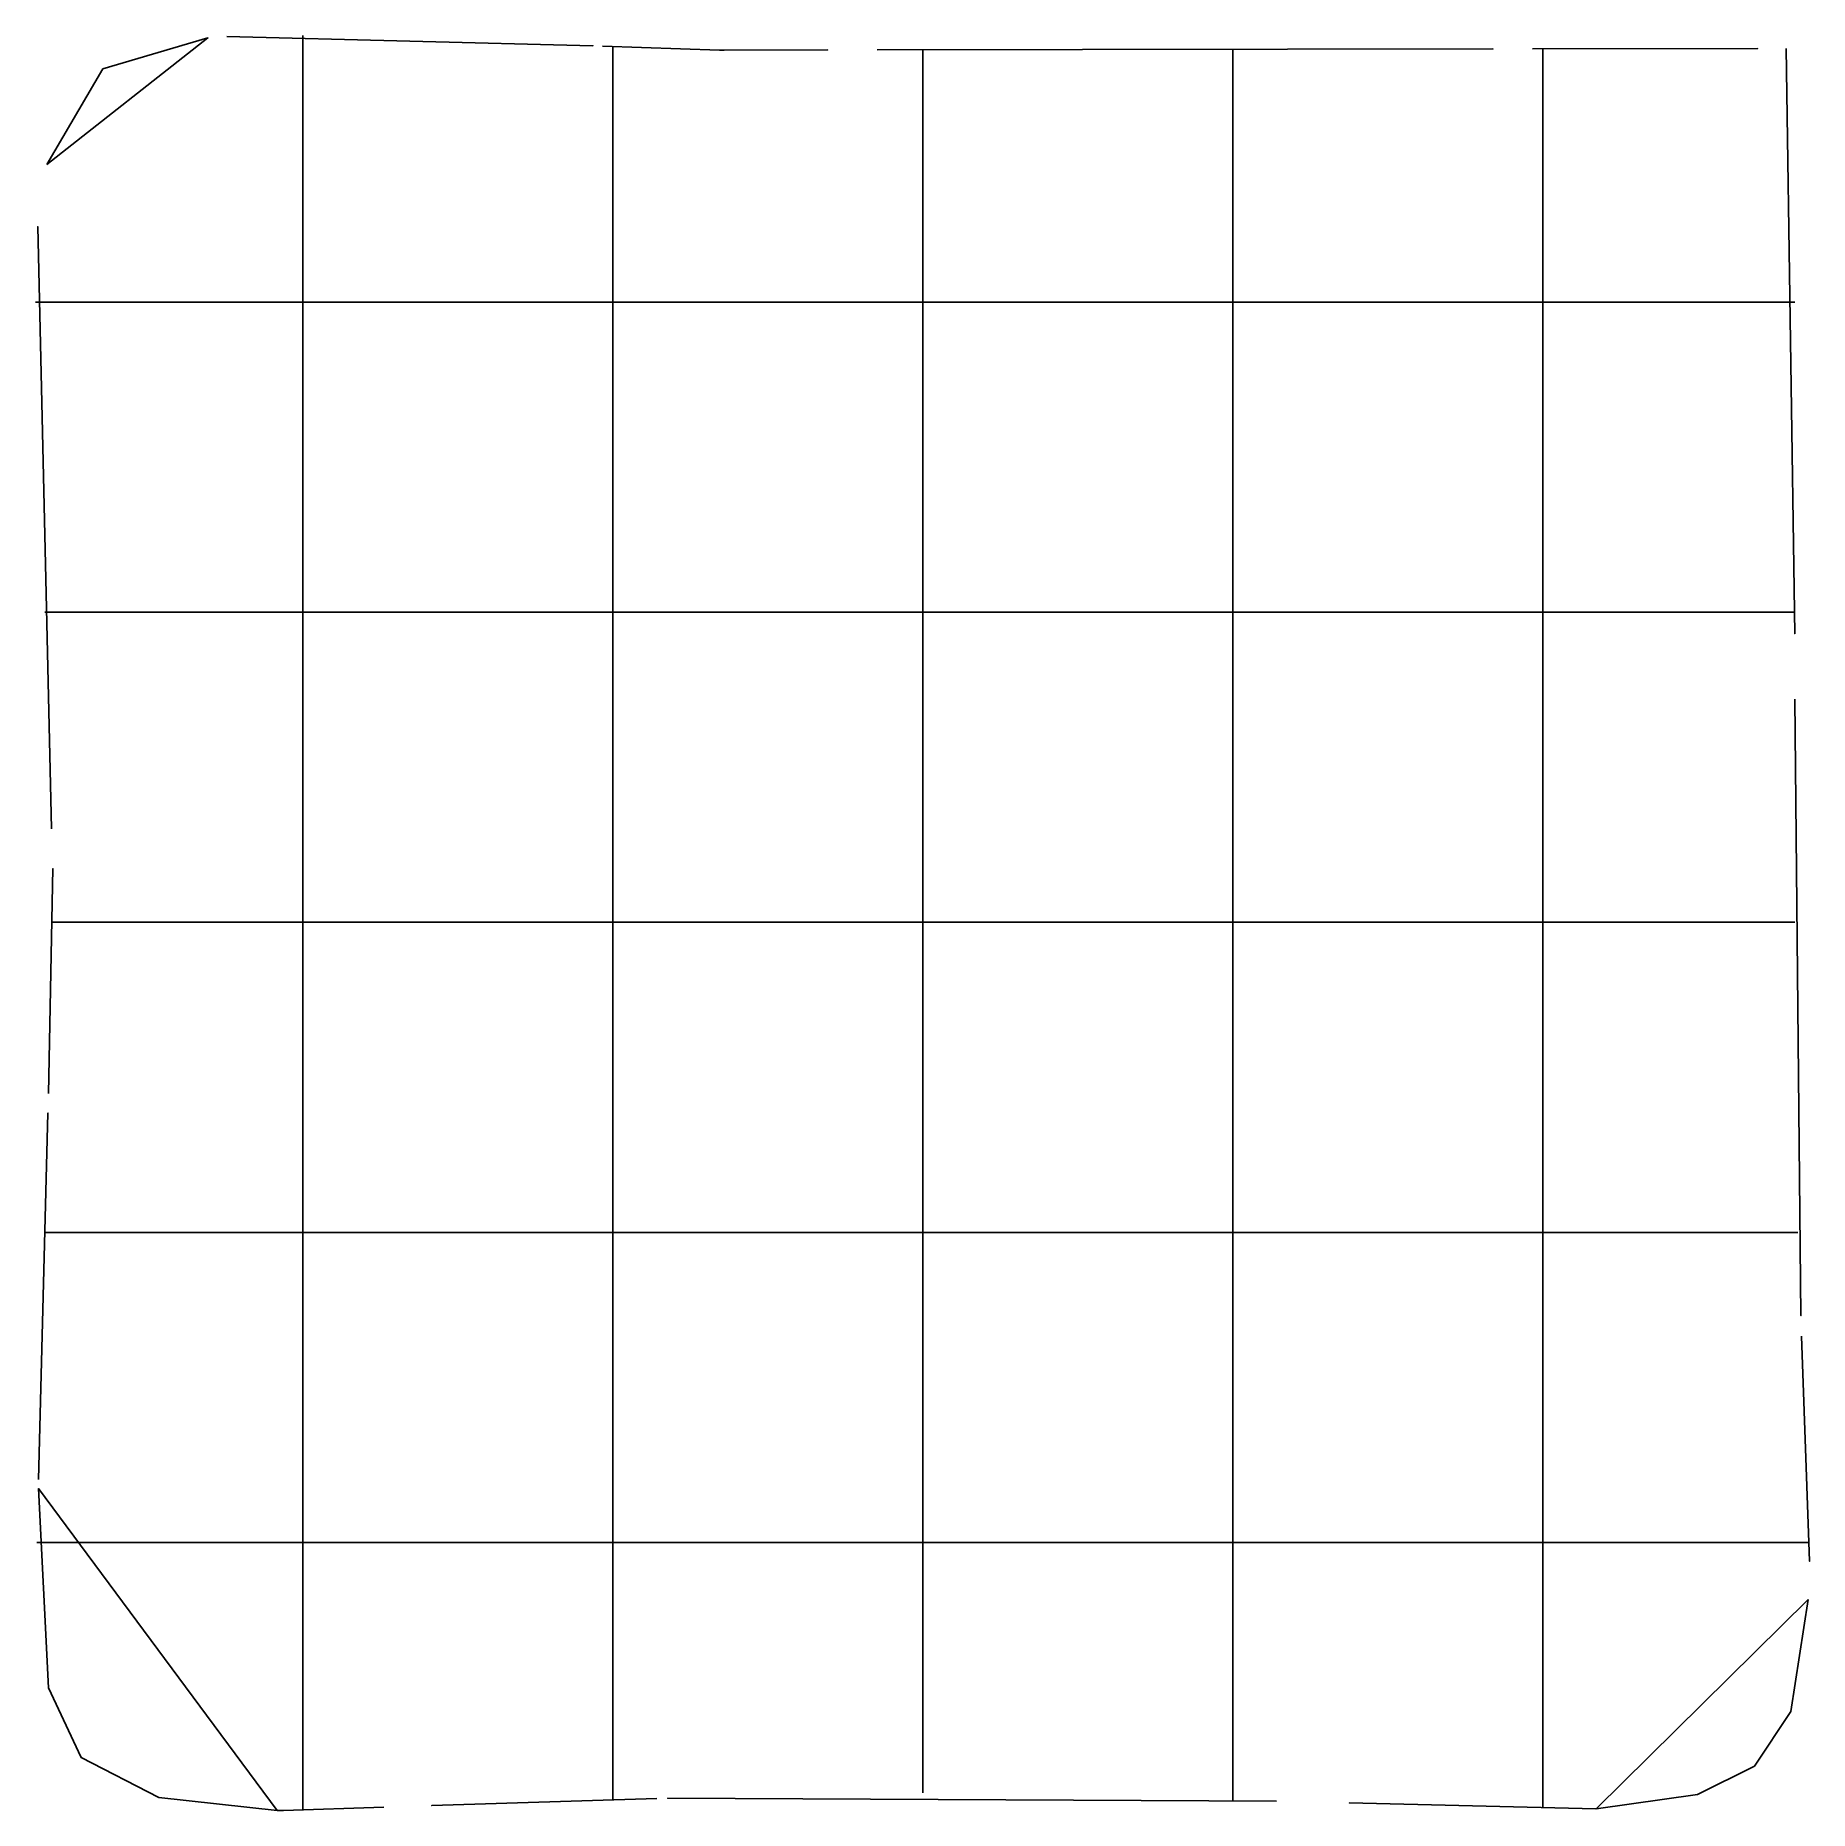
# Model space of a CAD drawing. Header units: metres. Extents: x 0.4 to 14.7, y 0.4 to 14.7.
import ezdxf

# ---------------------------------------------------------------- set-up
doc = ezdxf.new("R2010")
doc.units = ezdxf.units.M

msp = doc.modelspace()

# ---------------------------------------------------------------- linework, layer by layer
for p, q in [((2.593, 14.697), (2.593, 14.742)), ((2.593, 13.355), (2.593, 14.697)), ((5.093, 14.613), (5.093, 14.655)), ((5.093, 13.426), (5.093, 14.613)), ((7.593, 13.736), (7.593, 14.628)), ((10.093, 14.59), (10.093, 14.631)), ((12.593, 14.594), (12.593, 14.635)), ((10.093, 13.424), (10.093, 14.59)), ((12.593, 13.367), (12.593, 14.594)), ((7.593, 13.627), (7.593, 13.736)), ((7.593, 13.481), (7.593, 13.627)), ((7.593, 13.194), (7.593, 13.481)), ((2.593, 13.069), (2.593, 13.355)), ((5.093, 13.139), (5.093, 13.426)), ((10.093, 13.136), (10.093, 13.424)), ((12.593, 13.079), (12.593, 13.367)), ((7.593, 13.141), (7.593, 13.194)), ((2.593, 13.045), (2.593, 13.069)), ((2.593, 13), (2.593, 13.045)), ((5.093, 13.122), (5.093, 13.139)), ((5.093, 13.076), (5.093, 13.122)), ((5.093, 11.625), (5.093, 13.076)), ((7.593, 13.139), (7.593, 13.141)), ((7.593, 13.138), (7.593, 13.139)), ((7.593, 13.135), (7.593, 13.138)), ((7.593, 13.134), (7.593, 13.135)), ((7.593, 13.132), (7.593, 13.134)), ((7.593, 13.13), (7.593, 13.132)), ((7.593, 13.129), (7.593, 13.13)), ((7.593, 13.127), (7.593, 13.129)), ((7.593, 13.122), (7.593, 13.127)), ((7.593, 13.118), (7.593, 13.122)), ((7.593, 11.732), (7.593, 13.118)), ((10.093, 13.121), (10.093, 13.136)), ((10.093, 13.075), (10.093, 13.121)), ((10.093, 11.624), (10.093, 13.075)), ((12.593, 13.063), (12.593, 13.079)), ((12.593, 13.017), (12.593, 13.063)), ((2.593, 11.548), (2.593, 13)), ((12.593, 11.566), (12.593, 13.017)), ((0.438, 12.592), (0.483, 12.592)), ((0.438, 12.592), (0.483, 12.592)), ((0.483, 12.592), (1.713, 12.592)), ((1.713, 12.592), (1.999, 12.592)), ((1.999, 12.592), (2.059, 12.592)), ((2.059, 12.592), (2.06, 12.592)), ((2.06, 12.592), (2.062, 12.592)), ((2.062, 12.592), (2.063, 12.592)), ((2.063, 12.592), (2.064, 12.592)), ((2.064, 12.592), (2.065, 12.592)), ((2.065, 12.592), (2.067, 12.592)), ((2.067, 12.592), (2.068, 12.592)), ((2.068, 12.592), (2.069, 12.592)), ((2.069, 12.592), (3.47, 12.592)), ((3.47, 12.592), (3.542, 12.592)), ((3.542, 12.592), (3.827, 12.592)), ((3.827, 12.592), (5.252, 12.592)), ((5.252, 12.592), (5.296, 12.592)), ((5.296, 12.592), (5.341, 12.592)), ((5.341, 12.592), (5.632, 12.592)), ((5.632, 12.592), (5.662, 12.592)), ((5.662, 12.592), (5.67, 12.592)), ((5.67, 12.592), (7.087, 12.592)), ((7.087, 12.592), (7.118, 12.592)), ((7.118, 12.592), (7.409, 12.592)), ((7.409, 12.592), (7.454, 12.592)), ((7.454, 12.592), (7.496, 12.592)), ((7.496, 12.592), (8.922, 12.592)), ((8.922, 12.592), (9.207, 12.592)), ((9.207, 12.592), (9.278, 12.592)), ((9.278, 12.592), (9.279, 12.592)), ((9.279, 12.592), (9.283, 12.592)), ((9.283, 12.592), (10.669, 12.592)), ((10.669, 12.592), (10.67, 12.592)), ((10.67, 12.592), (10.673, 12.592)), ((10.673, 12.592), (10.676, 12.592)), ((10.676, 12.592), (10.679, 12.592)), ((10.679, 12.592), (10.681, 12.592)), ((10.681, 12.592), (10.682, 12.592)), ((10.682, 12.592), (10.684, 12.592)), ((10.684, 12.592), (10.687, 12.592)), ((10.687, 12.592), (10.688, 12.592)), ((10.688, 12.592), (10.689, 12.592)), ((10.689, 12.592), (10.757, 12.592)), ((10.757, 12.592), (11.042, 12.592)), ((11.042, 12.592), (12.467, 12.592)), ((12.467, 12.592), (12.505, 12.592)), ((12.505, 12.592), (12.551, 12.592)), ((12.551, 12.592), (12.841, 12.592)), ((12.841, 12.592), (12.859, 12.592)), ((12.859, 12.592), (14.297, 12.592)), ((14.297, 12.592), (14.585, 12.592)), ((14.585, 12.592), (14.626, 12.592)), ((5.093, 11.602), (5.093, 11.625)), ((5.093, 11.317), (5.093, 11.602)), ((7.593, 11.731), (7.593, 11.732)), ((7.593, 11.658), (7.593, 11.731)), ((7.593, 11.373), (7.593, 11.658)), ((10.093, 11.601), (10.093, 11.624)), ((10.093, 11.316), (10.093, 11.601)), ((2.593, 11.527), (2.593, 11.548)), ((2.593, 11.242), (2.593, 11.527)), ((12.593, 11.544), (12.593, 11.566)), ((12.593, 11.259), (12.593, 11.544)), ((5.093, 9.892), (5.093, 11.317)), ((7.593, 9.948), (7.593, 11.373)), ((10.093, 9.891), (10.093, 11.316)), ((2.593, 9.817), (2.593, 11.242)), ((12.593, 9.834), (12.593, 11.259)), ((0.514, 10.092), (0.556, 10.092)), ((0.514, 10.092), (0.556, 10.092)), ((0.556, 10.092), (1.717, 10.092)), ((1.717, 10.092), (2.004, 10.092)), ((2.004, 10.092), (2.059, 10.092)), ((2.059, 10.092), (2.062, 10.092)), ((2.062, 10.092), (2.063, 10.092)), ((2.063, 10.092), (2.064, 10.092)), ((2.064, 10.092), (2.065, 10.092)), ((2.065, 10.092), (2.067, 10.092)), ((2.067, 10.092), (2.068, 10.092)), ((2.068, 10.092), (2.069, 10.092)), ((2.069, 10.092), (3.47, 10.092)), ((3.47, 10.092), (3.542, 10.092)), ((3.542, 10.092), (3.827, 10.092)), ((3.827, 10.092), (5.252, 10.092)), ((5.252, 10.092), (5.296, 10.092)), ((5.296, 10.092), (5.341, 10.092)), ((5.341, 10.092), (5.632, 10.092)), ((5.632, 10.092), (5.662, 10.092)), ((5.662, 10.092), (5.668, 10.092)), ((5.668, 10.092), (7.087, 10.092)), ((7.087, 10.092), (7.118, 10.092)), ((7.118, 10.092), (7.409, 10.092)), ((7.409, 10.092), (7.454, 10.092)), ((7.454, 10.092), (7.496, 10.092)), ((7.496, 10.092), (8.922, 10.092)), ((8.922, 10.092), (9.207, 10.092)), ((9.207, 10.092), (9.278, 10.092)), ((9.278, 10.092), (9.279, 10.092)), ((9.279, 10.092), (9.283, 10.092)), ((9.283, 10.092), (10.669, 10.092)), ((10.669, 10.092), (10.67, 10.092)), ((10.67, 10.092), (10.672, 10.092)), ((10.672, 10.092), (10.675, 10.092)), ((10.675, 10.092), (10.676, 10.092)), ((10.676, 10.092), (10.679, 10.092)), ((10.679, 10.092), (10.681, 10.092)), ((10.681, 10.092), (10.682, 10.092)), ((10.682, 10.092), (10.684, 10.092)), ((10.684, 10.092), (10.687, 10.092)), ((10.687, 10.092), (10.688, 10.092)), ((10.688, 10.092), (10.689, 10.092)), ((10.689, 10.092), (10.757, 10.092)), ((10.757, 10.092), (11.042, 10.092)), ((11.042, 10.092), (12.467, 10.092)), ((12.467, 10.092), (12.505, 10.092)), ((12.505, 10.092), (12.551, 10.092)), ((12.551, 10.092), (12.841, 10.092)), ((12.841, 10.092), (12.859, 10.092)), ((12.859, 10.092), (14.297, 10.092)), ((14.297, 10.092), (14.366, 10.092)), ((14.366, 10.092), (14.393, 10.092)), ((14.393, 10.092), (14.626, 10.092)), ((5.093, 9.848), (5.093, 9.892)), ((7.593, 9.905), (7.593, 9.948)), ((7.593, 9.859), (7.593, 9.905)), ((10.093, 9.847), (10.093, 9.891)), ((2.593, 9.771), (2.593, 9.817)), ((2.593, 9.726), (2.593, 9.771)), ((5.093, 9.802), (5.093, 9.848)), ((5.093, 9.512), (5.093, 9.802)), ((7.593, 9.569), (7.593, 9.859)), ((10.093, 9.801), (10.093, 9.847)), ((10.093, 9.511), (10.093, 9.801)), ((12.593, 9.789), (12.593, 9.834)), ((12.593, 9.743), (12.593, 9.789)), ((12.593, 9.71), (12.593, 9.743)), ((2.593, 9.693), (2.593, 9.726)), ((2.593, 9.407), (2.593, 9.693)), ((12.593, 9.425), (12.593, 9.71)), ((5.093, 9.483), (5.093, 9.512)), ((5.093, 8.057), (5.093, 9.483)), ((7.593, 9.539), (7.593, 9.569)), ((7.593, 8.113), (7.593, 9.539)), ((10.093, 9.482), (10.093, 9.511)), ((10.093, 8.056), (10.093, 9.482)), ((2.593, 7.982), (2.593, 9.407)), ((12.593, 7.999), (12.593, 9.425)), ((5.093, 8.025), (5.093, 8.057)), ((5.093, 7.85), (5.093, 8.025)), ((7.593, 8.082), (7.593, 8.113)), ((7.593, 7.85), (7.593, 8.082)), ((10.093, 8.024), (10.093, 8.056)), ((10.093, 7.85), (10.093, 8.024)), ((2.593, 7.949), (2.593, 7.982)), ((2.593, 7.85), (2.593, 7.949)), ((12.593, 7.966), (12.593, 7.999)), ((12.593, 7.85), (12.593, 7.966)), ((2.593, 7.658), (2.593, 7.85)), ((5.093, 7.735), (5.093, 7.85)), ((5.093, 7.689), (5.093, 7.735)), ((7.593, 7.792), (7.593, 7.85)), ((7.593, 7.746), (7.593, 7.792)), ((7.593, 7.704), (7.593, 7.746)), ((10.093, 7.734), (10.093, 7.85)), ((10.093, 7.688), (10.093, 7.734)), ((12.593, 7.676), (12.593, 7.85)), ((0.576, 7.592), (1.486, 7.592)), ((0.576, 7.592), (1.486, 7.592)), ((1.486, 7.592), (1.566, 7.592)), ((1.566, 7.592), (1.72, 7.592)), ((1.72, 7.592), (2.008, 7.592)), ((2.008, 7.592), (2.059, 7.592)), ((2.059, 7.592), (2.062, 7.592)), ((2.062, 7.592), (2.063, 7.592)), ((2.063, 7.592), (2.064, 7.592)), ((2.064, 7.592), (2.065, 7.592)), ((2.065, 7.592), (2.067, 7.592)), ((2.067, 7.592), (2.068, 7.592)), ((2.068, 7.592), (2.069, 7.592)), ((2.069, 7.592), (3.47, 7.592)), ((2.593, 7.613), (2.593, 7.658)), ((2.593, 7.573), (2.593, 7.613)), ((3.47, 7.592), (3.542, 7.592)), ((3.542, 7.592), (3.827, 7.592)), ((3.827, 7.592), (5.252, 7.592)), ((5.093, 7.648), (5.093, 7.689)), ((5.093, 6.222), (5.093, 7.648)), ((5.252, 7.592), (5.296, 7.592)), ((5.296, 7.592), (5.341, 7.592)), ((5.341, 7.592), (5.632, 7.592)), ((5.632, 7.592), (5.662, 7.592)), ((5.662, 7.592), (5.684, 7.592)), ((5.684, 7.592), (7.087, 7.592)), ((7.087, 7.592), (7.118, 7.592)), ((7.118, 7.592), (7.409, 7.592)), ((7.409, 7.592), (7.454, 7.592)), ((7.454, 7.592), (7.496, 7.592)), ((7.496, 7.592), (8.922, 7.592)), ((7.593, 6.278), (7.593, 7.704)), ((8.922, 7.592), (9.207, 7.592)), ((9.207, 7.592), (9.278, 7.592)), ((9.278, 7.592), (9.279, 7.592)), ((9.279, 7.592), (9.283, 7.592)), ((9.283, 7.592), (10.669, 7.592)), ((10.093, 7.647), (10.093, 7.688)), ((10.093, 6.221), (10.093, 7.647)), ((10.669, 7.592), (10.67, 7.592)), ((10.67, 7.592), (10.672, 7.592)), ((10.672, 7.592), (10.675, 7.592)), ((10.675, 7.592), (10.676, 7.592)), ((10.676, 7.592), (10.679, 7.592)), ((10.679, 7.592), (10.681, 7.592)), ((10.681, 7.592), (10.682, 7.592)), ((10.682, 7.592), (10.684, 7.592)), ((10.684, 7.592), (10.687, 7.592)), ((10.687, 7.592), (10.688, 7.592)), ((10.688, 7.592), (10.689, 7.592)), ((10.689, 7.592), (10.757, 7.592)), ((10.757, 7.592), (11.042, 7.592)), ((11.042, 7.592), (12.467, 7.592)), ((12.467, 7.592), (12.505, 7.592)), ((12.505, 7.592), (12.551, 7.592)), ((12.551, 7.592), (12.841, 7.592)), ((12.593, 7.63), (12.593, 7.676)), ((12.593, 7.59), (12.593, 7.63)), ((12.593, 6.164), (12.593, 7.59)), ((12.841, 7.592), (12.859, 7.592)), ((12.859, 7.592), (14.297, 7.592)), ((14.297, 7.592), (14.585, 7.592)), ((14.585, 7.592), (14.626, 7.592)), ((2.593, 6.147), (2.593, 7.573)), ((5.093, 5.937), (5.093, 6.222)), ((7.593, 5.993), (7.593, 6.278)), ((10.093, 5.936), (10.093, 6.221)), ((12.593, 5.879), (12.593, 6.164)), ((2.593, 5.862), (2.593, 6.147)), ((5.093, 5.867), (5.093, 5.937)), ((7.593, 5.922), (7.593, 5.993)), ((7.593, 5.92), (7.593, 5.922)), ((7.593, 5.918), (7.593, 5.92)), ((7.593, 4.532), (7.593, 5.918)), ((10.093, 5.866), (10.093, 5.936)), ((12.593, 5.81), (12.593, 5.879)), ((2.593, 5.793), (2.593, 5.862)), ((2.593, 5.791), (2.593, 5.793)), ((2.593, 5.788), (2.593, 5.791)), ((2.593, 5.784), (2.593, 5.788)), ((2.593, 5.78), (2.593, 5.784)), ((2.593, 4.394), (2.593, 5.78)), ((5.093, 5.863), (5.093, 5.867)), ((5.093, 5.859), (5.093, 5.863)), ((5.093, 4.473), (5.093, 5.859)), ((10.093, 5.861), (10.093, 5.866)), ((10.093, 5.858), (10.093, 5.861)), ((10.093, 4.472), (10.093, 5.858)), ((12.593, 5.807), (12.593, 5.81)), ((12.593, 5.801), (12.593, 5.807)), ((12.593, 5.798), (12.593, 5.801)), ((12.593, 4.412), (12.593, 5.798)), ((0.513, 5.092), (1.401, 5.092)), ((0.513, 5.092), (1.401, 5.092)), ((1.401, 5.092), (1.605, 5.092)), ((1.605, 5.092), (1.741, 5.092)), ((1.741, 5.092), (2.028, 5.092)), ((2.028, 5.092), (2.083, 5.092)), ((2.083, 5.092), (2.084, 5.092)), ((2.084, 5.092), (3.494, 5.092)), ((3.494, 5.092), (3.565, 5.092)), ((3.565, 5.092), (3.851, 5.092)), ((3.851, 5.092), (5.276, 5.092)), ((5.276, 5.092), (5.32, 5.092)), ((5.32, 5.092), (5.365, 5.092)), ((5.365, 5.092), (5.656, 5.092)), ((5.656, 5.092), (5.685, 5.092)), ((5.685, 5.092), (7.111, 5.092)), ((7.111, 5.092), (7.142, 5.092)), ((7.142, 5.092), (7.433, 5.092)), ((7.433, 5.092), (7.478, 5.092)), ((7.478, 5.092), (7.52, 5.092)), ((7.52, 5.092), (8.946, 5.092)), ((8.946, 5.092), (9.231, 5.092)), ((9.231, 5.092), (9.301, 5.092)), ((9.301, 5.092), (9.305, 5.092)), ((9.305, 5.092), (9.308, 5.092)), ((9.308, 5.092), (10.694, 5.092)), ((10.694, 5.092), (10.695, 5.092)), ((10.695, 5.092), (10.696, 5.092)), ((10.696, 5.092), (10.7, 5.092)), ((10.7, 5.092), (10.701, 5.092)), ((10.701, 5.092), (10.704, 5.092)), ((10.704, 5.092), (10.706, 5.092)), ((10.706, 5.092), (10.707, 5.092)), ((10.707, 5.092), (10.709, 5.092)), ((10.709, 5.092), (10.712, 5.092)), ((10.712, 5.092), (10.713, 5.092)), ((10.713, 5.092), (10.78, 5.092)), ((10.78, 5.092), (11.065, 5.092)), ((11.065, 5.092), (12.491, 5.092)), ((12.491, 5.092), (12.53, 5.092)), ((12.53, 5.092), (12.575, 5.092)), ((12.575, 5.092), (12.865, 5.092)), ((12.865, 5.092), (12.884, 5.092)), ((12.884, 5.092), (14.322, 5.092)), ((14.322, 5.092), (14.609, 5.092)), ((14.609, 5.092), (14.651, 5.092)), ((5.093, 4.472), (5.093, 4.473)), ((5.093, 4.469), (5.093, 4.472)), ((5.093, 4.466), (5.093, 4.469)), ((5.093, 4.465), (5.093, 4.466)), ((5.093, 4.461), (5.093, 4.465)), ((5.093, 4.458), (5.093, 4.461)), ((5.093, 4.455), (5.093, 4.458)), ((5.093, 4.387), (5.093, 4.455)), ((7.593, 4.531), (7.593, 4.532)), ((7.593, 4.53), (7.593, 4.531)), ((7.593, 4.526), (7.593, 4.53)), ((7.593, 4.523), (7.593, 4.526)), ((7.593, 4.519), (7.593, 4.523)), ((7.593, 4.517), (7.593, 4.519)), ((7.593, 4.514), (7.593, 4.517)), ((7.593, 4.511), (7.593, 4.514)), ((7.593, 4.444), (7.593, 4.511)), ((7.593, 4.158), (7.593, 4.444)), ((10.093, 4.471), (10.093, 4.472)), ((10.093, 4.47), (10.093, 4.471)), ((10.093, 4.466), (10.093, 4.47)), ((10.093, 4.465), (10.093, 4.466)), ((10.093, 4.462), (10.093, 4.465)), ((10.093, 4.46), (10.093, 4.462)), ((10.093, 4.459), (10.093, 4.46)), ((10.093, 4.454), (10.093, 4.459)), ((10.093, 4.387), (10.093, 4.454)), ((2.593, 4.393), (2.593, 4.394)), ((2.593, 4.39), (2.593, 4.393)), ((2.593, 4.387), (2.593, 4.39)), ((2.593, 4.386), (2.593, 4.387)), ((2.593, 4.381), (2.593, 4.386)), ((2.593, 4.312), (2.593, 4.381)), ((2.593, 4.027), (2.593, 4.312)), ((5.093, 4.102), (5.093, 4.387)), ((10.093, 4.101), (10.093, 4.387)), ((12.593, 4.411), (12.593, 4.412)), ((12.593, 4.41), (12.593, 4.411)), ((12.593, 4.406), (12.593, 4.41)), ((12.593, 4.405), (12.593, 4.406)), ((12.593, 4.402), (12.593, 4.405)), ((12.593, 4.4), (12.593, 4.402)), ((12.593, 4.399), (12.593, 4.4)), ((12.593, 4.398), (12.593, 4.399)), ((12.593, 4.33), (12.593, 4.398)), ((12.593, 4.044), (12.593, 4.33)), ((7.593, 2.733), (7.593, 4.158)), ((2.593, 2.602), (2.593, 4.027)), ((5.093, 2.677), (5.093, 4.102)), ((10.093, 2.676), (10.093, 4.101)), ((12.593, 2.619), (12.593, 4.044)), ((7.593, 2.695), (7.593, 2.733)), ((0.45, 2.592), (0.506, 2.592)), ((0.45, 2.592), (0.506, 2.592)), ((0.506, 2.592), (1.23, 2.592)), ((1.23, 2.592), (1.696, 2.592)), ((1.696, 2.592), (1.822, 2.592)), ((1.822, 2.592), (2.108, 2.592)), ((2.108, 2.592), (2.131, 2.592)), ((2.131, 2.592), (2.176, 2.592)), ((2.176, 2.592), (3.628, 2.592)), ((2.593, 2.562), (2.593, 2.602)), ((3.628, 2.592), (3.649, 2.592)), ((3.649, 2.592), (3.934, 2.592)), ((3.934, 2.592), (5.36, 2.592)), ((5.093, 2.638), (5.093, 2.677)), ((5.093, 2.592), (5.093, 2.638)), ((5.093, 2.302), (5.093, 2.592)), ((5.36, 2.592), (5.405, 2.592)), ((5.405, 2.592), (5.451, 2.592)), ((5.451, 2.592), (5.484, 2.592)), ((5.484, 2.592), (5.769, 2.592)), ((5.769, 2.592), (7.195, 2.592)), ((7.195, 2.592), (7.228, 2.592)), ((7.228, 2.592), (7.518, 2.592)), ((7.518, 2.592), (7.564, 2.592)), ((7.564, 2.592), (7.604, 2.592)), ((7.593, 2.65), (7.593, 2.695)), ((7.593, 2.359), (7.593, 2.65)), ((7.604, 2.592), (9.029, 2.592)), ((9.029, 2.592), (9.314, 2.592)), ((9.314, 2.592), (9.383, 2.592)), ((9.383, 2.592), (9.387, 2.592)), ((9.387, 2.592), (9.393, 2.592)), ((9.393, 2.592), (9.396, 2.592)), ((9.396, 2.592), (10.782, 2.592)), ((10.093, 2.637), (10.093, 2.676)), ((10.093, 2.591), (10.093, 2.637)), ((10.093, 2.301), (10.093, 2.591)), ((10.782, 2.592), (10.783, 2.592)), ((10.783, 2.592), (10.784, 2.592)), ((10.784, 2.592), (10.788, 2.592)), ((10.788, 2.592), (10.789, 2.592)), ((10.789, 2.592), (10.792, 2.592)), ((10.792, 2.592), (10.794, 2.592)), ((10.794, 2.592), (10.795, 2.592)), ((10.795, 2.592), (10.864, 2.592)), ((10.864, 2.592), (11.149, 2.592)), ((11.149, 2.592), (12.575, 2.592)), ((12.575, 2.592), (12.615, 2.592)), ((12.593, 2.579), (12.593, 2.619)), ((12.593, 2.533), (12.593, 2.579)), ((12.615, 2.592), (12.66, 2.592)), ((12.66, 2.592), (12.951, 2.592)), ((12.951, 2.592), (12.975, 2.592)), ((12.975, 2.592), (14.407, 2.592)), ((14.407, 2.592), (14.694, 2.592)), ((14.694, 2.592), (14.739, 2.592)), ((2.593, 2.516), (2.593, 2.562)), ((2.593, 2.226), (2.593, 2.516)), ((12.593, 2.243), (12.593, 2.533)), ((5.093, 2.282), (5.093, 2.302)), ((7.593, 2.343), (7.593, 2.359)), ((7.593, 0.903), (7.593, 2.343)), ((10.093, 2.281), (10.093, 2.301)), ((2.593, 2.201), (2.593, 2.226)), ((2.593, 0.769), (2.593, 2.201)), ((5.093, 0.846), (5.093, 2.282)), ((10.093, 0.845), (10.093, 2.281)), ((12.593, 2.219), (12.593, 2.243)), ((12.593, 0.786), (12.593, 2.219)), ((7.593, 0.615), (7.593, 0.903)), ((2.593, 0.482), (2.593, 0.769)), ((5.093, 0.78), (5.093, 0.846)), ((5.093, 0.733), (5.093, 0.78)), ((5.093, 0.516), (5.093, 0.733)), ((5.093, 0.516), (5.093, 0.733)), ((10.093, 0.557), (10.093, 0.845)), ((12.593, 0.5), (12.593, 0.786)), ((7.593, 0.614), (7.593, 0.615)), ((7.593, 0.574), (7.593, 0.614)), ((7.593, 0.574), (7.593, 0.614)), ((2.593, 0.437), (2.593, 0.482)), ((2.593, 0.437), (2.593, 0.482)), ((10.093, 0.515), (10.093, 0.557)), ((10.093, 0.515), (10.093, 0.557)), ((12.593, 0.455), (12.593, 0.5)), ((12.593, 0.455), (12.593, 0.5))]:
    msp.add_line(p, q)
for points in [[(0.53, 13.701), (0.982, 14.472), (1.829, 14.723)], [(1.98, 14.735), (4.934, 14.66)], [(4.934, 14.66), (4.934, 14.66)], [(4.934, 14.66), (4.934, 14.66)], [(5.011, 14.657), (5.955, 14.625)], [(5.955, 14.625), (5.993, 14.625)], [(5.993, 14.625), (6.826, 14.626)], [(7.226, 14.627), (12.192, 14.634)], [(12.511, 14.635), (14.326, 14.637)], [(14.556, 14.638), (14.626, 9.918)], [(0.568, 8.346), (0.456, 13.202)], [(14.626, 9.39), (14.675, 4.421)], [(0.542, 6.211), (0.578, 8.025)], [(0.463, 3.099), (0.538, 6.054)], [(14.681, 4.254), (14.745, 2.441)], [(2.387, 0.431), (1.434, 0.537), (0.807, 0.857), (0.544, 1.421), (0.461, 3.026)], [(2.387, 0.431), (1.434, 0.537), (0.807, 0.857), (0.544, 1.421), (0.461, 3.026)], [(14.733, 2.132), (14.593, 1.229), (14.301, 0.789), (13.841, 0.561), (13.023, 0.445)], [(2.437, 0.432), (2.387, 0.431)], [(3.246, 0.458), (2.437, 0.432)], [(5.448, 0.527), (3.634, 0.47)], [(10.447, 0.506), (5.536, 0.53)], [(13.022, 0.445), (11.033, 0.492)], [(13.023, 0.445), (13.022, 0.445)]]:
    msp.add_lwpolyline(points, close=True)

doc.saveas('drawing.dxf')
